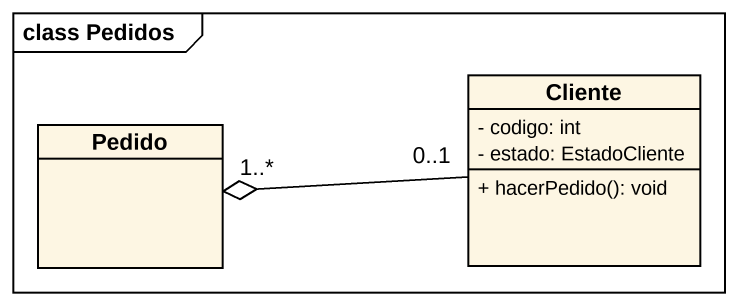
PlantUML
@startuml
mainframe class Pedidos
hide circle
hide empty members
skinparam classAttributeIconSize 0
class Pedido
class Cliente {
  - codigo: int
  - estado: EstadoCliente
  + hacerPedido(): void
}
Cliente "0..1" -left-o "1..*" Pedido
@enduml
